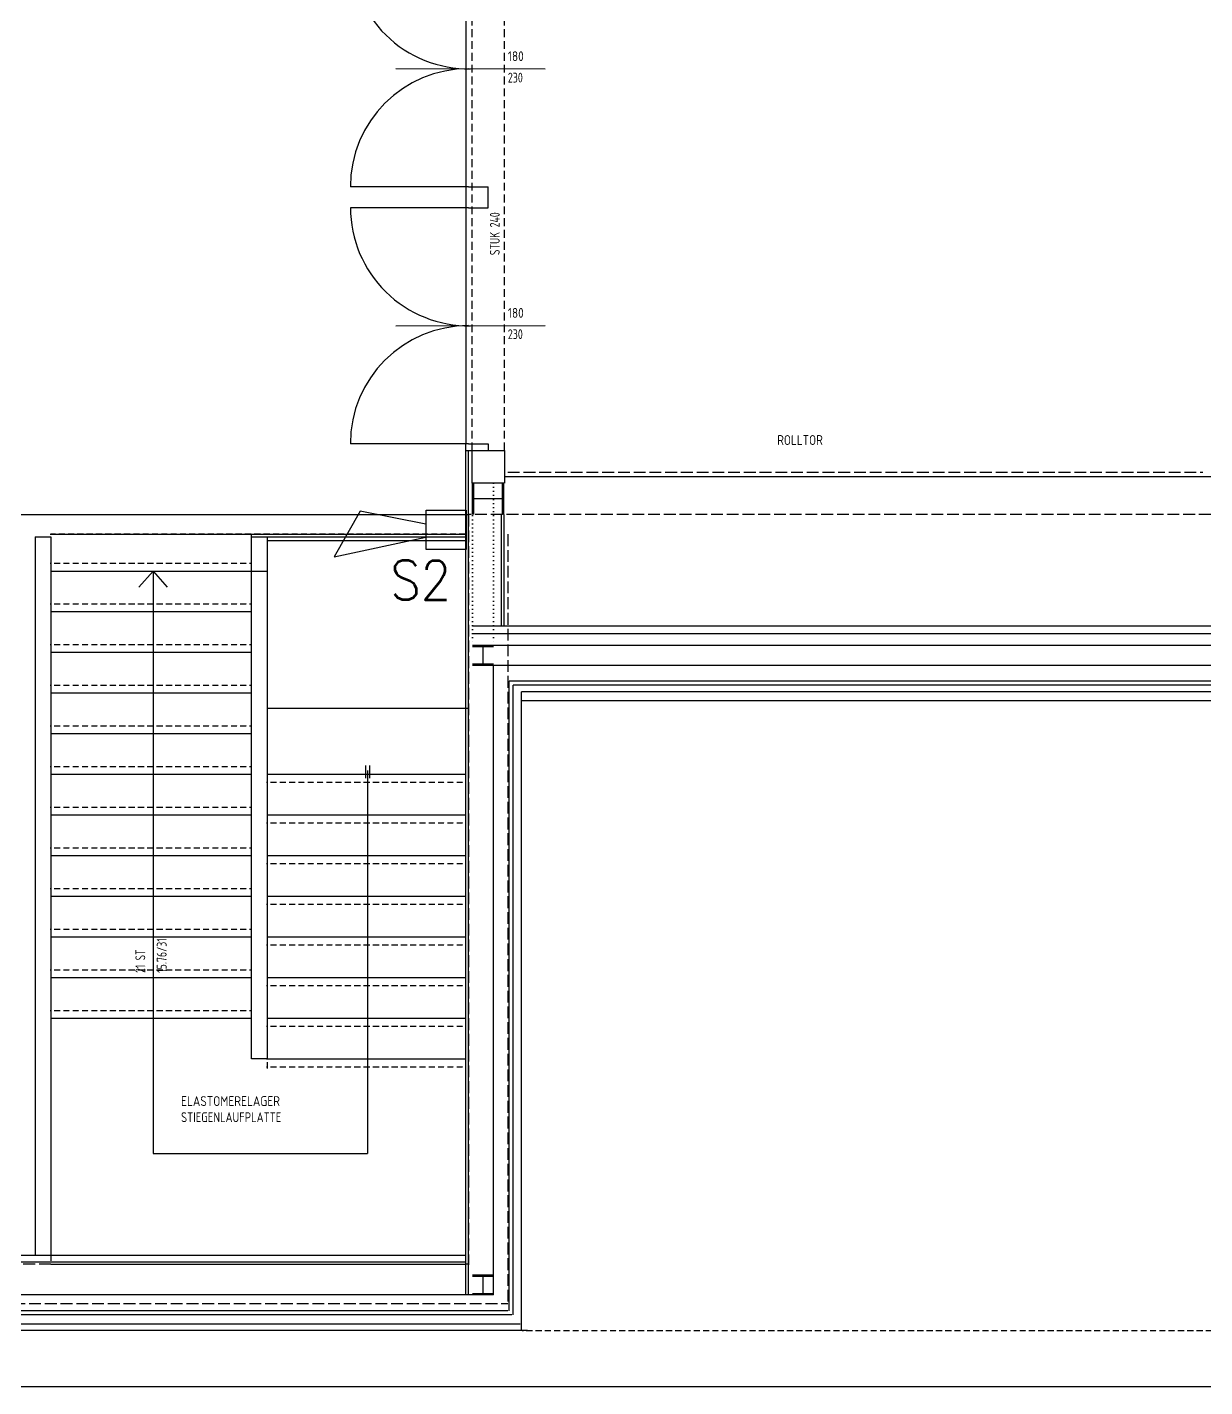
# Model space of a CAD drawing. Extents: x -1029 to 10077, y -1395 to 3524.
# Drawn here: x 5300 to 6198, y 845 to 1882 of the extents above; entities that cross this region are included whole.
import ezdxf
from ezdxf.enums import TextEntityAlignment as Align

# ---------------------------------------------------------------- set-up
doc = ezdxf.new("R2010")
doc.units = 0
doc.header["$LTSCALE"] = 60
doc.header["$MEASUREMENT"] = 0
for name, pattern in [('Y$0$ACHSE', [0.115, 0, -0.04, 0.075, 0]), ('Y$0$PUNKT_1MM', [0.05, 0, -0.05]), ('Y$0$STRICH_2_1MM', [0.15, 0.1, -0.05]), ('Y$0$STRICH_3_1MM_KANTEN', [0.2, 0.15, -0.05])]:
    doc.linetypes.add(name, pattern=pattern)
doc.layers.get('0').update_dxf_attribs({"linetype": 'CONTINUOUS'})
doc.layers.add('SECO-BRAND', color=240, linetype='CONTINUOUS')
doc.layers.add('SECO-BRAND_LOOP', color=81, linetype='CONTINUOUS')
doc.styles.add('ROMANS', font='romans.shx', dxfattribs={"width": 0.9})
doc.styles.add('SMALL', font='ISO.SHX', dxfattribs={"height": 12.5})

# ---------------------------------------------------------------- blocks, each defined once
blk = doc.blocks.new('SecoS-sirene')
blk.add_lwpolyline([(0.044, 0.307), (0.144, 0.807), (-0.206, 1.007), (-0.056, 0.307)])
blk.add_lwpolyline([(0.15, 0), (-0.15, 0), (-0.15, 0.306), (0.15, 0.306)], close=True)
at = {"style": 'ROMANS', "width": 0.9, "flags": 1}
for tag, p in [('PRODUKT_1', (-0.344, 0.022)), ('PRODUKT_2', (-0.344, -0.428)), ('TECHNIK', (-0.344, -0.88)), ('SECOPOS', (-0.344, -1.342))]:
    blk.add_attdef(tag, text='', height=0.3, dxfattribs=at).set_placement(p, align=Align.RIGHT)
at = {"color": 81, "style": 'ROMANS', "width": 0.9}
for tag, p in [('MELDERNUMMER', (0.33, 0.038)), ('LINE_1', (0.33, -0.41)), ('LINE_2', (0.33, -0.861)), ('ZUSATZTEXT', (0.33, -1.307))]:
    blk.add_attdef(tag, p, '', height=0.3, dxfattribs=at)
at = {"layer": 'SECO-BRAND_LOOP', "color": 7, "style": 'ROMANS', "width": 0.8}
for tag, p, flags in [('RING', (0.33, 0.487), 9), ('RINGNUMMER', (1.294, 0.487), 1)]:
    blk.add_attdef(tag, p, '', height=0.3, dxfattribs=dict(at, flags=flags))

msp = doc.modelspace()

# ---------------------------------------------------------------- linework, layer by layer
at = {"color": 252, "linetype": 'Y$0$STRICH_2_1MM'}
for p, q in [((5639, 1970), (5639, 1559)), ((5664, 1559), (5664, 1970))]:
    msp.add_line(p, q, dxfattribs=at)
at = {"color": 252, "linetype": 'Continuous'}
for p, q in [((5634.5, 1939.9), (5634.5, 1564)), ((5581.1, 1850.1), (5695, 1849.8)), ((5636.5, 1759.9), (5546.4, 1759.9)), ((5636.5, 1759.9), (5651.5, 1759.9)), ((5651.5, 1744), (5651.5, 1759.9)), ((5636.5, 1744), (5546.5, 1744)), ((5636.5, 1744), (5651.5, 1744)), ((5581.1, 1653.9), (5695, 1654.2)), ((5636.5, 1564), (5546.4, 1564)), ((5634.5, 1559), (5634.5, 1564)), ((5634.5, 915), (5634.5, 1559)), ((5634.5, 1559), (5636.5, 1559)), ((5636.5, 1564), (5651.5, 1564)), ((5636.5, 915), (5636.5, 1559)), ((5636.5, 1559), (5651.5, 1559)), ((5639, 1559), (5639, 1534)), ((5639, 1559), (5664, 1559)), ((5651.5, 1564), (5651.5, 1559)), ((5664, 1559), (5664, 1534)), ((5664, 1539), (7891.5, 1539)), ((5639.5, 1510), (5639.5, 1534)), ((5663.5, 1534), (5639.5, 1534)), ((5640.5, 1510), (5640.5, 1534)), ((5662.5, 1510), (5662.5, 1534)), ((5663.5, 1510), (5663.5, 1534)), ((5662.5, 1522), (5640.5, 1522)), ((5091.5, 1510), (5636.5, 1510)), ((5636.5, 948), (5636.5, 1509.4)), ((5661.5, 1510), (5661.5, 1425)), ((5663.5, 1510), (5663.5, 1425)), ((5306, 1493), (5306, 945)), ((5306, 1493), (5318, 1493)), ((5318, 1495), (5471, 1495)), ((5318, 1493), (5318, 945)), ((5471, 1095), (5471, 1495)), ((5471, 1495), (5634.5, 1495)), ((5471, 1493), (5634.5, 1493)), ((5483, 1493), (5483, 1095)), ((5634.5, 1490), (5483, 1490)), ((5318, 1467), (5468, 1467)), ((5318, 1467), (5471, 1467)), ((5396, 1467), (5385.2, 1454.7)), ((5396, 1467), (5396, 1023)), ((5396, 1467), (5406.7, 1454.7)), ((5471, 1467), (5483, 1467)), ((5318, 1436), (5471, 1436)), ((7914.5, 1425), (5639.5, 1425)), ((7319.5, 1419), (5639.5, 1419)), ((7892, 1410.2), (5639.5, 1410.2)), ((5655.5, 1410.2), (5639.5, 1410.2)), ((5647.5, 1410.2), (5647.5, 1395)), ((5318, 1405), (5471, 1405)), ((5655.5, 1409.2), (5639.5, 1409.2)), ((5655.5, 1396), (5639.5, 1396)), ((5655.5, 1395), (5639.5, 1395)), ((7929.5, 1395), (5655.5, 1395)), ((5655.5, 915), (5655.5, 1395)), ((7914.5, 1383), (5667.5, 1383)), ((5667.5, 903), (5667.5, 1383)), ((7914.5, 1380), (5670.5, 1380)), ((5670.5, 900), (5670.5, 1380)), ((5318, 1374), (5471, 1374)), ((7936, 1375), (5677, 1375)), ((5677, 888), (5677, 1375)), ((5483, 1362.5), (5636.5, 1362.5)), ((7936, 1368), (5677, 1368)), ((5318, 1343), (5471, 1343)), ((5558, 1318.8), (5558, 1309)), ((5561, 1318.8), (5561, 1309)), ((5318, 1312), (5471, 1312)), ((5483, 1312), (5634.5, 1312)), ((5559.5, 1315), (5559.5, 1023)), ((5318, 1281), (5471, 1281)), ((5483, 1281), (5634.5, 1281)), ((5318, 1250), (5471, 1250)), ((5483, 1250), (5634.5, 1250)), ((5318, 1219), (5471, 1219)), ((5483, 1219), (5634.5, 1219)), ((5318, 1188), (5471, 1188)), ((5483, 1188), (5634.5, 1188)), ((5318, 1157), (5471, 1157)), ((5483, 1157), (5634.5, 1157)), ((5318, 1126), (5471, 1126)), ((5483, 1126), (5634.5, 1126)), ((5483, 1095), (5471, 1095)), ((5483, 1095), (5634.5, 1095)), ((5396, 1023), (5559.5, 1023)), ((5634.5, 945), (5076.5, 945)), ((5634.5, 940), (5076.5, 940)), ((5318, 938.5), (5634.5, 938.5)), ((5655.5, 930.2), (5639.5, 930.2)), ((5655.5, 929.2), (5639.5, 929.2)), ((5647.5, 930.2), (5647.5, 915)), ((5651.5, 915), (5051.5, 915)), ((5655.5, 916), (5639.5, 916)), ((5655.5, 915), (5639.5, 915)), ((5666.5, 903), (5066.6, 903)), ((5045, 893), (5676, 893)), ((5669.5, 900), (5066.6, 900)), ((5681.5, 888), (5045, 888)), ((8031.2, 845), (4515, 845))]:
    msp.add_line(p, q, dxfattribs=at)
at = {"color": 252, "linetype": 'Y$0$STRICH_3_1MM_KANTEN'}
for p, q in [((5666.5, 1542.3), (6196.5, 1542.3)), ((7906.5, 1510), (5636.5, 1510)), ((5636.5, 1510), (5636.5, 938.5)), ((5666.5, 1495), (5666.5, 908.5)), ((5318, 938.5), (5061.5, 938.5)), ((5636.5, 938.5), (5634.5, 938.5)), ((5061.5, 908.5), (5666.5, 908.5))]:
    msp.add_line(p, q, dxfattribs=at)
at = {"color": 252, "linetype": 'Y$0$PUNKT_1MM'}
for p, q in [((5639.5, 1534), (5639.5, 1410.2)), ((5655.5, 1534), (5655.5, 1410.2))]:
    msp.add_line(p, q, dxfattribs=at)
at = {"color": 252, "linetype": 'Y$0$ACHSE'}
for p, q in [((5636.5, 1495), (5318, 1495)), ((5318, 1495), (5318, 938.5)), ((5636.5, 938.5), (5636.5, 1495)), ((5318, 1473), (5471, 1473)), ((5318, 1442), (5471, 1442)), ((5318, 1411), (5471, 1411)), ((5318, 1380), (5471, 1380)), ((5318, 1349), (5471, 1349)), ((5318, 1318), (5471, 1318)), ((5483, 1306), (5634.5, 1306)), ((5318, 1287), (5471, 1287)), ((5483, 1275), (5634.5, 1275)), ((5318, 1256), (5471, 1256)), ((5483, 1244), (5634.5, 1244)), ((5318, 1225), (5471, 1225)), ((5483, 1213), (5634.5, 1213)), ((5318, 1194), (5471, 1194)), ((5483, 1182), (5634.5, 1182)), ((5318, 1163), (5471, 1163)), ((5483, 1151), (5634.5, 1151)), ((5318, 1132), (5471, 1132)), ((5483, 1120), (5634.5, 1120)), ((5483, 1095), (5483, 1087.4)), ((5483, 1089), (5634.5, 1089)), ((5678, 888), (7936, 888))]:
    msp.add_line(p, q, dxfattribs=at)
at = {"color": 252, "linetype": 'Continuous'}
for centre, radius, start, end in [((5636.5, 1939.9), 90, 180, 270.983), ((5636.5, 1759.9), 90.1, 90, 180), ((5636.5, 1744), 90, 180, 270.983), ((5636.5, 1564), 90.1, 90, 180)]:
    msp.add_arc(centre, radius, start, end, dxfattribs=at)

# ---------------------------------------------------------------- block references
at = {"layer": 'SECO-BRAND'}
ref = msp.add_blockref('SecoS-sirene', (5634.7, 1498.3), dxfattribs=dict(at, xscale=100, yscale=100, zscale=100, rotation=90))
ref.add_attrib('MELDERNUMMER', 'S2', (5576.9, 1445.1), dxfattribs={"layer": '0', "color": 81, "height": 30, "style": 'ROMANS', "width": 0.9})

# ---------------------------------------------------------------- texts
at = {"color": 252, "style": 'SMALL'}
for s, rotation, width, p in [('180', 0.166, 0.925715, (5666.5, 1863.2)), ('230', 0.166, 0.816807, (5666.5, 1846.9)), ('STUK 240', 90, 0.806079, (5652.8, 1707.8)), ('180', 0.166, 0.925715, (5666.5, 1667.5)), ('230', 0.166, 0.816807, (5666.5, 1651.3)), ('15.76/31', 90, 0.805714, (5398.8, 1160.6)), ('21 ST', 90, 0.777551, (5382.5, 1160.6))]:
    msp.add_text(s, height=7.5, rotation=rotation, dxfattribs=dict(at, width=width)).set_placement(p, align=Align.TOP_LEFT)
for s, width, p in [('ROLLTOR', 0.922449, (5871.9, 1570.6)), ('ELASTOMERELAGER', 0.931429, (5417.3, 1066.6)), ('STIEGENLAUFPLATTE', 0.874286, (5417.3, 1054.3))]:
    msp.add_text(s, height=7.5, dxfattribs=dict(at, width=width)).set_placement(p, align=Align.TOP_LEFT)

doc.saveas('drawing.dxf')
